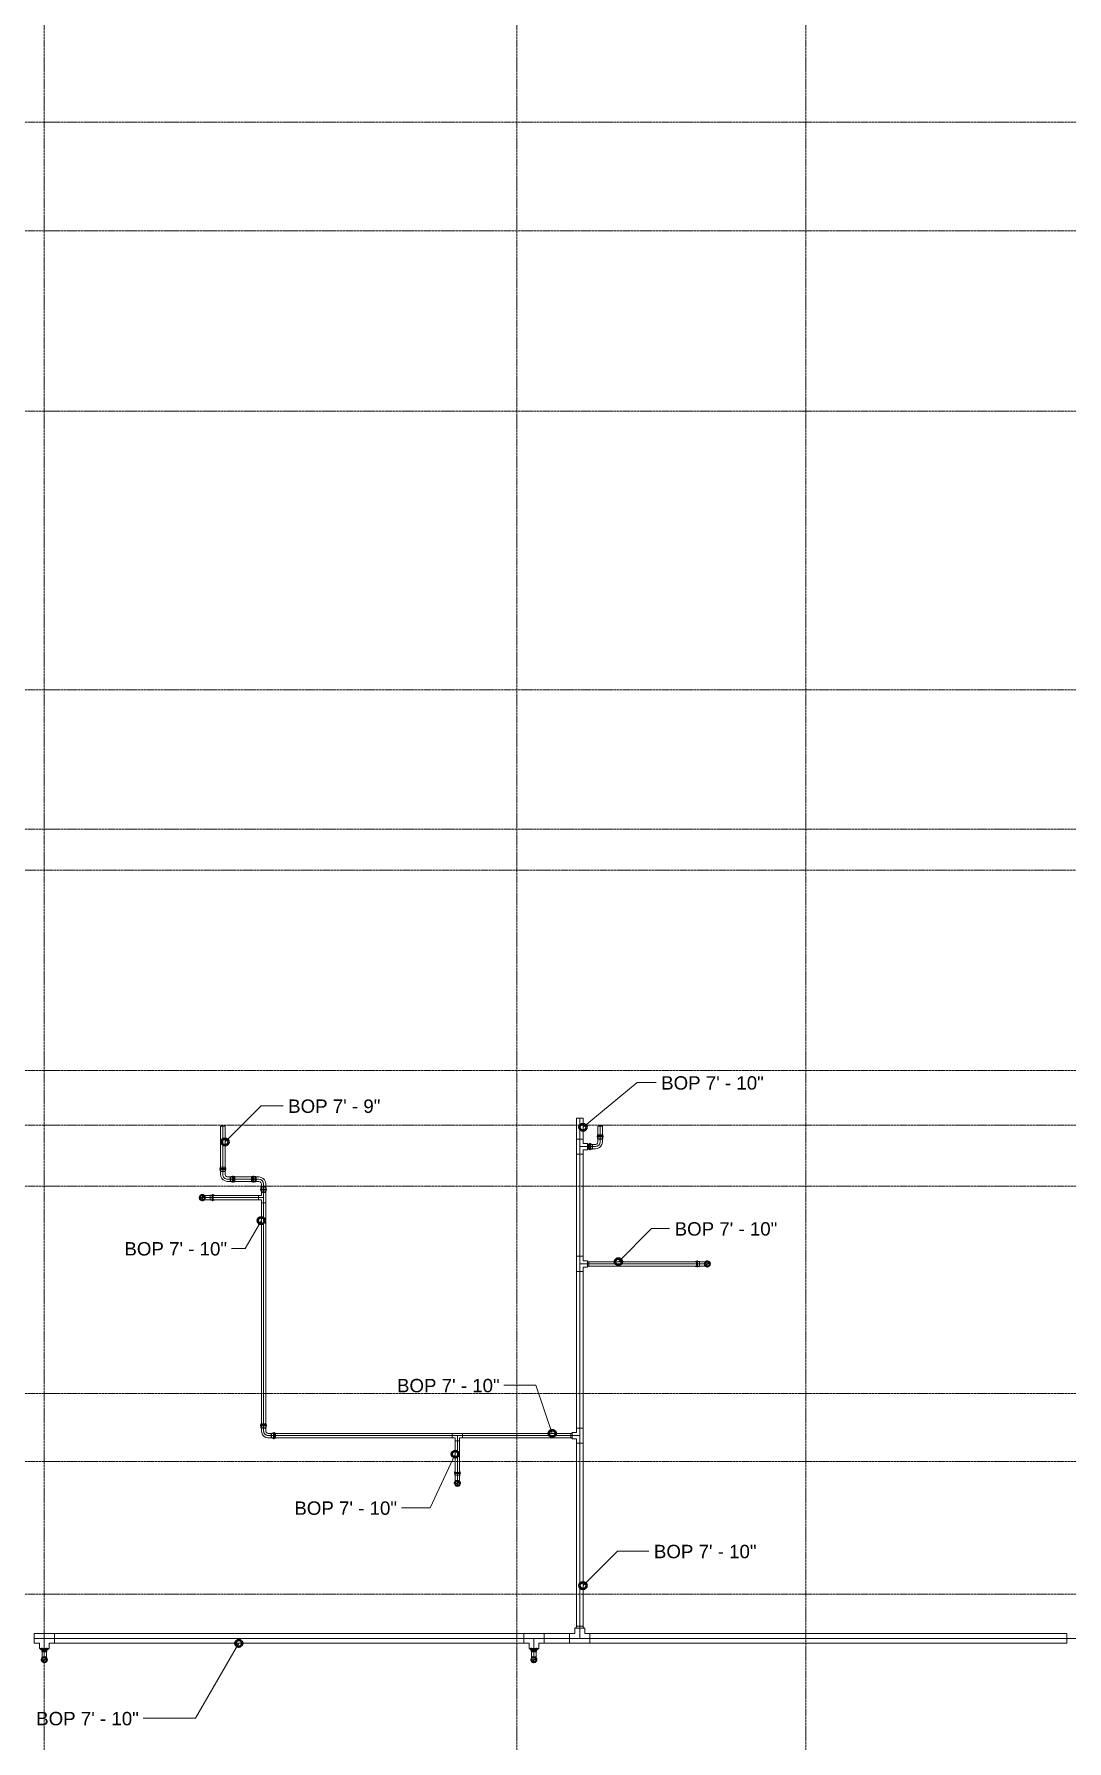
# Model space of a CAD drawing. Header units: inches. Extents: x -3679 to 241, y -496 to 1784.
# Drawn here: x -2583 to -2279, y 296 to 798 of the extents above; entities that cross this region are included whole.
import ezdxf

# ---------------------------------------------------------------- set-up
doc = ezdxf.new("R2010")
doc.units = ezdxf.units.IN
doc.header["$MEASUREMENT"] = 0
doc.linetypes.add('Grid Line', pattern=[0.875, 0.5, -0.125, 0.125, -0.125])
for name, color, linetype, lineweight in [('G-ANNO-DIMS', 251, 'Continuous', 9), ('P-PIPE', 1, 'Continuous', 9), ('P-PIPE-CNTR', 1, 'Continuous', 9), ('S-GRID', 8, 'Continuous', 9)]:
    doc.layers.add(name, color=color, linetype=linetype, lineweight=lineweight)
doc.styles.add('Arial', font='arial.ttf', dxfattribs={"height": 3.934132})

# ---------------------------------------------------------------- blocks, each defined once
blk = doc.blocks.new('Victaulic-VicPress316-Elbow 90-45deg Style P568_P571 - Standard-V1-FOURTH LEVEL')
at = {"layer": 'P-PIPE'}
for p, q in [((-3.18, 0.77), (-3.52, 0.77)), ((-3.52, 0.77), (-3.52, -0.77)), ((-3.52, -0.77), (-3.52, 0.77)), ((-2.22, 0.66), (-3.52, 0.66)), ((-3.52, -0.66), (-3.52, 0.66)), ((-3.52, 0.66), (-3.52, -0.66)), ((-3.18, -0.77), (-3.18, 0.77)), ((-3.18, 0.77), (-3.18, -0.77)), ((-2.44, 0.77), (-2.89, 0.77)), ((-2.89, -0.77), (-2.89, 0.77)), ((-2.89, 0.77), (-2.89, -0.77)), ((-1.39, 0.66), (-2.33, 0.66)), ((-2.33, 0), (-2.33, 0.66)), ((-2.33, 0.66), (-2.33, 0)), ((-2.22, -0.66), (-2.22, 0.66)), ((-2.22, 0.66), (-2.22, -0.66)), ((-0.77, 3.52), (-0.77, 3.18)), ((0.77, 3.52), (-0.77, 3.52)), ((-0.77, 3.52), (0.77, 3.52)), ((-0.77, 3.18), (0.77, 3.18)), ((0.77, 3.18), (-0.77, 3.18)), ((-0.77, 2.89), (-0.77, 2.44)), ((-0.77, 2.89), (0.77, 2.89)), ((0.77, 2.89), (-0.77, 2.89)), ((-0.66, 3.52), (-0.66, 2.22)), ((-0.66, 3.52), (0.66, 3.52)), ((0.66, 3.52), (-0.66, 3.52)), ((-0.66, 2.33), (-0.66, 1.39)), ((0, 2.33), (-0.66, 2.33)), ((-0.66, 2.33), (0, 2.33)), ((-0.66, 2.22), (0.66, 2.22)), ((0.66, 2.22), (-0.66, 2.22)), ((0, 2.33), (0.66, 2.33)), ((0.66, 2.33), (0, 2.33)), ((0, 1.39), (0, 2.33)), ((0.66, 2.22), (0.66, 3.52)), ((0.66, 1.39), (0.66, 2.33)), ((0.77, 3.18), (0.77, 3.52)), ((0.77, 2.44), (0.77, 2.89)), ((-3.52, -0.66), (-2.22, -0.66)), ((-3.52, -0.77), (-3.18, -0.77)), ((-2.89, -0.77), (-2.44, -0.77)), ((-2.33, 0), (-2.33, -0.66)), ((-2.33, -0.66), (-2.33, 0)), ((-1.39, 0), (-2.33, 0)), ((-2.33, -0.66), (-1.39, -0.66))]:
    blk.add_line(p, q, dxfattribs=at)
at = {"layer": 'P-PIPE', "flags": 128}
for points in [[(-3.18, 0.77), (-3.11, 0.89), (-2.98, 0.9), (-2.89, 0.79), (-2.89, 0.77)], [(-3.18, 0.77), (-3.18, 0.67), (-3.18, 0.42), (-3.18, 0.07), (-3.18, -0.3), (-3.18, -0.6), (-3.18, -0.75), (-3.18, -0.77)], [(-3.18, -0.77), (-3.18, -0.67), (-3.18, -0.42), (-3.18, -0.07), (-3.18, 0.3), (-3.18, 0.6), (-3.18, 0.75), (-3.18, 0.77)], [(-2.89, -0.77), (-2.89, -0.67), (-2.89, -0.42), (-2.89, -0.07), (-2.89, 0.3), (-2.89, 0.6), (-2.89, 0.75), (-2.89, 0.77)], [(-2.89, 0.77), (-2.89, 0.67), (-2.89, 0.42), (-2.89, 0.07), (-2.89, -0.3), (-2.89, -0.6), (-2.89, -0.75), (-2.89, -0.77)], [(-2.44, 0.77), (-2.24, 0.68), (-2.22, 0.66)], [(-0.66, 1.39), (-0.75, 1.04), (-1, 0.77), (-1.35, 0.66), (-1.39, 0.66)], [(-1.39, -0.66), (-0.78, -0.56), (-0.23, -0.29), (0.22, 0.13), (0.53, 0.67), (0.65, 1.27), (0.66, 1.39)], [(-0.77, 2.89), (-0.89, 2.96), (-0.9, 3.1), (-0.79, 3.18), (-0.77, 3.18)], [(0.77, 3.18), (0.67, 3.18), (0.42, 3.18), (0.07, 3.18), (-0.3, 3.18), (-0.6, 3.18), (-0.75, 3.18), (-0.77, 3.18)], [(-0.77, 3.18), (-0.67, 3.18), (-0.42, 3.18), (-0.07, 3.18), (0.3, 3.18), (0.6, 3.18), (0.75, 3.18), (0.77, 3.18)], [(-0.77, 2.89), (-0.67, 2.89), (-0.42, 2.89), (-0.07, 2.89), (0.3, 2.89), (0.6, 2.89), (0.75, 2.89), (0.77, 2.89)], [(0.77, 2.89), (0.67, 2.89), (0.42, 2.89), (0.07, 2.89), (-0.3, 2.89), (-0.6, 2.89), (-0.75, 2.89), (-0.77, 2.89)], [(-0.66, 2.22), (-0.77, 2.41), (-0.77, 2.44)], [(0.77, 2.44), (0.68, 2.24), (0.66, 2.22)], [(0.77, 3.18), (0.89, 3.11), (0.9, 2.98), (0.79, 2.89), (0.77, 2.89)], [(-2.89, -0.77), (-2.96, -0.89), (-3.1, -0.9), (-3.18, -0.79), (-3.18, -0.77)], [(-2.22, -0.66), (-2.41, -0.77), (-2.44, -0.77)]]:
    blk.add_lwpolyline(points, dxfattribs=at)
at = {"layer": 'P-PIPE'}
blk.add_arc((-1.39, 1.39), 1.39, 270, 0, dxfattribs=at)
blk = doc.blocks.new('Victaulic-VicPress316-Elbow 90-45deg Style P568_P571 - Standard-523083-FOURTH LEVEL')
at = {"layer": 'P-PIPE'}
for p, q in [((-3064.18, 1028.04), (-3064.52, 1028.04)), ((-3063.22, 1027.94), (-3064.52, 1027.94)), ((-3064.52, 1027.28), (-3064.52, 1027.28)), ((-3064.52, 1027.28), (-3064.52, 1027.28)), ((-3064.52, 1027.28), (-3064.52, 1027.28)), ((-3064.52, 1027.28), (-3064.52, 1027.28)), ((-3064.52, 1026.62), (-3063.22, 1026.62)), ((-3064.52, 1026.51), (-3064.18, 1026.51)), ((-3064.18, 1027.28), (-3064.18, 1027.28)), ((-3064.18, 1027.28), (-3064.18, 1027.28)), ((-3063.44, 1028.04), (-3063.89, 1028.04)), ((-3063.89, 1027.28), (-3063.89, 1027.28)), ((-3063.89, 1027.28), (-3063.89, 1027.28)), ((-3063.89, 1026.51), (-3063.44, 1026.51)), ((-3062.39, 1027.94), (-3063.33, 1027.94)), ((-3063.33, 1027.94), (-3063.33, 1027.28)), ((-3063.33, 1027.28), (-3063.33, 1027.94)), ((-3063.33, 1027.28), (-3063.33, 1026.62)), ((-3063.33, 1026.62), (-3063.33, 1027.28)), ((-3062.39, 1027.28), (-3063.33, 1027.28)), ((-3063.33, 1026.62), (-3062.39, 1026.62)), ((-3063.22, 1027.28), (-3063.22, 1027.28)), ((-3063.22, 1027.28), (-3063.22, 1027.28)), ((-3062.39, 1027.28), (-3061, 1027.28)), ((-3061, 1027.28), (-3061, 1027.28))]:
    blk.add_line(p, q, dxfattribs=at)
at = {"layer": 'P-PIPE', "flags": 128}
for points in [[(-3064.18, 1028.04), (-3064.11, 1028.17), (-3063.98, 1028.18), (-3063.89, 1028.07), (-3063.89, 1028.04)], [(-3064.18, 1028.04), (-3064.18, 1027.95), (-3064.18, 1027.7), (-3064.18, 1027.34), (-3064.18, 1027.28)], [(-3064.18, 1027.28), (-3064.18, 1027.64), (-3064.18, 1027.92), (-3064.18, 1028.04), (-3064.18, 1028.04)], [(-3064.18, 1026.51), (-3064.18, 1026.6), (-3064.18, 1026.86), (-3064.18, 1027.21), (-3064.18, 1027.28)], [(-3064.18, 1027.28), (-3064.18, 1026.91), (-3064.18, 1026.64), (-3064.18, 1026.51), (-3064.18, 1026.51)], [(-3063.89, 1026.51), (-3063.96, 1026.39), (-3064.1, 1026.38), (-3064.18, 1026.49), (-3064.18, 1026.51)], [(-3063.89, 1028.04), (-3063.89, 1027.95), (-3063.89, 1027.7), (-3063.89, 1027.34), (-3063.89, 1027.28)], [(-3063.89, 1027.28), (-3063.89, 1027.64), (-3063.89, 1027.92), (-3063.89, 1028.04), (-3063.89, 1028.04)], [(-3063.89, 1026.51), (-3063.89, 1026.6), (-3063.89, 1026.86), (-3063.89, 1027.21), (-3063.89, 1027.28)], [(-3063.89, 1027.28), (-3063.89, 1026.91), (-3063.89, 1026.64), (-3063.89, 1026.51), (-3063.89, 1026.51)], [(-3063.44, 1028.04), (-3063.24, 1027.96), (-3063.22, 1027.94)], [(-3063.22, 1026.62), (-3063.41, 1026.51), (-3063.44, 1026.51)], [(-3061, 1027.94), (-3061.09, 1027.94), (-3061.36, 1027.94), (-3061.76, 1027.94), (-3062.25, 1027.94), (-3062.39, 1027.94)], [(-3062.39, 1026.62), (-3061.89, 1026.62), (-3061.46, 1026.62), (-3061.15, 1026.62), (-3061.01, 1026.62), (-3061, 1026.62)], [(-3060.09, 1027.28), (-3060.18, 1027.68), (-3060.44, 1028), (-3060.81, 1028.17), (-3061.22, 1028.16), (-3061.58, 1027.98), (-3061.83, 1027.65), (-3061.91, 1027.28)], [(-3061.91, 1027.28), (-3061.82, 1026.88), (-3061.56, 1026.56), (-3061.19, 1026.39), (-3060.78, 1026.39), (-3060.42, 1026.58), (-3060.17, 1026.91), (-3060.09, 1027.28)], [(-3060.23, 1027.28), (-3060.33, 1027.64), (-3060.58, 1027.92), (-3060.93, 1028.04), (-3061.3, 1027.98), (-3061.6, 1027.75), (-3061.75, 1027.41), (-3061.77, 1027.28)], [(-3061.77, 1027.28), (-3061.67, 1026.91), (-3061.42, 1026.64), (-3061.07, 1026.51), (-3060.7, 1026.57), (-3060.4, 1026.8), (-3060.25, 1027.15), (-3060.23, 1027.28)]]:
    blk.add_lwpolyline(points, dxfattribs=at)
at = {"layer": 'P-PIPE'}
for radius, start, end in [(0.767, 0, 180), (0.766, 0, 180), (0.766, 0, 180), (0.766, 180, 0), (0.767, 180, 0), (0.767, 180, 0), (0.657, 0, 180), (0.657, 0, 180), (0.657, 90, 180), (0.658, 180, 0), (0.658, 180, 0), (0.657, 180, 270), (0.658, 0, 90), (0.658, 270, 0)]:
    blk.add_arc((-3061, 1027.28), radius, start, end, dxfattribs=at)
blk = doc.blocks.new('Victaulic-VicPress316-Elbow 90-45deg Style P568_P571 - Standard-V2-FOURTH LEVEL')
at = {"layer": 'P-PIPE'}
for p, q in [((-3203.81, 730.05), (-3203.81, 729.6)), ((-3203.81, 729.31), (-3203.81, 728.97)), ((-3203.7, 731.1), (-3203.7, 730.16)), ((-3203.7, 730.27), (-3203.7, 728.97)), ((-3203.05, 730.16), (-3203.7, 730.16)), ((-3203.7, 730.16), (-3203.05, 730.16)), ((-3203.05, 732.49), (-3203.05, 732.49)), ((-3203.05, 732.49), (-3203.05, 731.1)), ((-3203.05, 731.1), (-3203.05, 730.16)), ((-3203.05, 730.27), (-3203.05, 730.27)), ((-3203.05, 730.27), (-3203.05, 730.27)), ((-3202.39, 730.16), (-3203.05, 730.16)), ((-3203.05, 730.16), (-3202.39, 730.16)), ((-3203.05, 729.6), (-3203.05, 729.6)), ((-3203.05, 729.6), (-3203.05, 729.6)), ((-3203.05, 729.31), (-3203.05, 729.31)), ((-3203.05, 729.31), (-3203.05, 729.31)), ((-3203.05, 728.97), (-3203.05, 728.97)), ((-3203.05, 728.97), (-3203.05, 728.97)), ((-3203.05, 728.97), (-3203.05, 728.97)), ((-3203.05, 728.97), (-3203.05, 728.97)), ((-3202.39, 730.16), (-3202.39, 731.1)), ((-3202.39, 728.97), (-3202.39, 730.27)), ((-3202.28, 729.6), (-3202.28, 730.05)), ((-3202.28, 728.97), (-3202.28, 729.31))]:
    blk.add_line(p, q, dxfattribs=at)
at = {"layer": 'P-PIPE', "flags": 128}
for points in [[(-3203.05, 733.4), (-3203.45, 733.31), (-3203.76, 733.05), (-3203.94, 732.68), (-3203.93, 732.27), (-3203.75, 731.91), (-3203.42, 731.66), (-3203.05, 731.58)], [(-3203.05, 733.26), (-3203.41, 733.16), (-3203.69, 732.91), (-3203.81, 732.56), (-3203.75, 732.19), (-3203.52, 731.89), (-3203.18, 731.74), (-3203.05, 731.72)], [(-3203.05, 731.58), (-3202.65, 731.67), (-3202.33, 731.93), (-3202.15, 732.3), (-3202.16, 732.71), (-3202.35, 733.07), (-3202.67, 733.32), (-3203.05, 733.4)], [(-3203.05, 731.72), (-3202.68, 731.82), (-3202.41, 732.07), (-3202.28, 732.42), (-3202.34, 732.79), (-3202.57, 733.09), (-3202.91, 733.24), (-3203.05, 733.26)], [(-3203.81, 729.31), (-3203.93, 729.38), (-3203.94, 729.51), (-3203.83, 729.6), (-3203.81, 729.6)], [(-3203.81, 730.05), (-3203.72, 730.25), (-3203.7, 730.27)], [(-3203.81, 729.6), (-3203.72, 729.6), (-3203.47, 729.6), (-3203.11, 729.6), (-3203.05, 729.6)], [(-3203.05, 729.6), (-3203.41, 729.6), (-3203.69, 729.6), (-3203.81, 729.6), (-3203.81, 729.6)], [(-3203.81, 729.31), (-3203.72, 729.31), (-3203.47, 729.31), (-3203.11, 729.31), (-3203.05, 729.31)], [(-3203.05, 729.31), (-3203.41, 729.31), (-3203.69, 729.31), (-3203.81, 729.31), (-3203.81, 729.31)], [(-3203.7, 732.49), (-3203.7, 732.4), (-3203.7, 732.13), (-3203.7, 731.73), (-3203.7, 731.24), (-3203.7, 731.1)], [(-3202.28, 729.6), (-3202.37, 729.6), (-3202.62, 729.6), (-3202.98, 729.6), (-3203.05, 729.6)], [(-3203.05, 729.6), (-3202.68, 729.6), (-3202.41, 729.6), (-3202.28, 729.6), (-3202.28, 729.6)], [(-3202.28, 729.31), (-3202.37, 729.31), (-3202.62, 729.31), (-3202.98, 729.31), (-3203.05, 729.31)], [(-3203.05, 729.31), (-3202.68, 729.31), (-3202.41, 729.31), (-3202.28, 729.31), (-3202.28, 729.31)], [(-3202.39, 731.1), (-3202.39, 731.6), (-3202.39, 732.03), (-3202.39, 732.34), (-3202.39, 732.48), (-3202.39, 732.49)], [(-3202.39, 730.27), (-3202.28, 730.08), (-3202.28, 730.05)], [(-3202.28, 729.6), (-3202.16, 729.53), (-3202.15, 729.39), (-3202.26, 729.31), (-3202.28, 729.31)]]:
    blk.add_lwpolyline(points, dxfattribs=at)
at = {"layer": 'P-PIPE'}
for radius, start, end in [(0.767, 90, 270), (0.767, 90, 270), (0.767, 90, 270), (0.658, 90, 270), (0.658, 90, 270), (0.658, 90, 180), (0.766, 270, 90), (0.766, 270, 90), (0.766, 270, 90), (0.658, 270, 90), (0.657, 270, 90), (0.658, 0, 90), (0.658, 180, 270), (0.658, 270, 0)]:
    blk.add_arc((-3203.05, 732.49), radius, start, end, dxfattribs=at)
blk = doc.blocks.new('Victaulic-VicPress316-Elbow 90-45deg Style P568_P571 - Standard-1244383-FOURTH LEVEL')
at = {"layer": 'P-PIPE'}
for p, q in [((-2533.5, 455.64), (-2533.5, 455.64)), ((-2533.5, 455.64), (-2532.11, 455.64)), ((-2531.17, 456.29), (-2532.11, 456.29)), ((-2532.11, 455.64), (-2531.17, 455.64)), ((-2532.11, 454.98), (-2531.17, 454.98)), ((-2529.98, 456.29), (-2531.28, 456.29)), ((-2531.28, 455.64), (-2531.28, 455.64)), ((-2531.28, 455.64), (-2531.28, 455.64)), ((-2531.28, 454.98), (-2529.98, 454.98)), ((-2531.17, 455.64), (-2531.17, 456.29)), ((-2531.17, 456.29), (-2531.17, 455.64)), ((-2531.17, 454.98), (-2531.17, 455.64)), ((-2531.17, 455.64), (-2531.17, 454.98)), ((-2530.61, 456.4), (-2531.06, 456.4)), ((-2531.06, 454.87), (-2530.61, 454.87)), ((-2530.61, 455.64), (-2530.61, 455.64)), ((-2530.61, 455.64), (-2530.61, 455.64)), ((-2529.98, 456.4), (-2530.32, 456.4)), ((-2530.32, 455.64), (-2530.32, 455.64)), ((-2530.32, 455.64), (-2530.32, 455.64)), ((-2530.32, 454.87), (-2529.98, 454.87)), ((-2529.98, 455.64), (-2529.98, 455.64)), ((-2529.98, 455.64), (-2529.98, 455.64)), ((-2529.98, 455.64), (-2529.98, 455.64)), ((-2529.98, 455.64), (-2529.98, 455.64))]:
    blk.add_line(p, q, dxfattribs=at)
at = {"layer": 'P-PIPE', "flags": 128}
for points in [[(-2532.59, 455.64), (-2532.68, 456.03), (-2532.94, 456.35), (-2533.31, 456.53), (-2533.72, 456.52), (-2534.08, 456.33), (-2534.33, 456.01), (-2534.41, 455.64)], [(-2534.41, 455.64), (-2534.32, 455.24), (-2534.06, 454.92), (-2533.69, 454.74), (-2533.28, 454.75), (-2532.92, 454.94), (-2532.67, 455.26), (-2532.59, 455.64)], [(-2532.73, 455.64), (-2532.83, 456), (-2533.08, 456.28), (-2533.43, 456.4), (-2533.8, 456.34), (-2534.1, 456.11), (-2534.25, 455.77), (-2534.27, 455.64)], [(-2534.27, 455.64), (-2534.17, 455.27), (-2533.92, 454.99), (-2533.57, 454.87), (-2533.2, 454.93), (-2532.9, 455.16), (-2532.75, 455.5), (-2532.73, 455.64)], [(-2532.11, 456.29), (-2532.61, 456.29), (-2533.04, 456.29), (-2533.35, 456.29), (-2533.49, 456.29), (-2533.5, 456.29)], [(-2533.5, 454.98), (-2533.41, 454.98), (-2533.14, 454.98), (-2532.74, 454.98), (-2532.25, 454.98), (-2532.11, 454.98)], [(-2531.28, 456.29), (-2531.09, 456.4), (-2531.06, 456.4)], [(-2531.06, 454.87), (-2531.26, 454.96), (-2531.28, 454.98)], [(-2530.61, 456.4), (-2530.54, 456.52), (-2530.4, 456.53), (-2530.32, 456.42), (-2530.32, 456.4)], [(-2530.61, 456.4), (-2530.61, 456.31), (-2530.61, 456.06), (-2530.61, 455.7), (-2530.61, 455.64)], [(-2530.61, 455.64), (-2530.61, 456), (-2530.61, 456.28), (-2530.61, 456.4), (-2530.61, 456.4)], [(-2530.61, 454.87), (-2530.61, 454.96), (-2530.61, 455.21), (-2530.61, 455.57), (-2530.61, 455.64)], [(-2530.61, 455.64), (-2530.61, 455.27), (-2530.61, 454.99), (-2530.61, 454.87), (-2530.61, 454.87)], [(-2530.32, 454.87), (-2530.39, 454.75), (-2530.52, 454.74), (-2530.61, 454.85), (-2530.61, 454.87)], [(-2530.32, 456.4), (-2530.32, 456.31), (-2530.32, 456.06), (-2530.32, 455.7), (-2530.32, 455.64)], [(-2530.32, 455.64), (-2530.32, 456), (-2530.32, 456.28), (-2530.32, 456.4), (-2530.32, 456.4)], [(-2530.32, 454.87), (-2530.32, 454.96), (-2530.32, 455.21), (-2530.32, 455.57), (-2530.32, 455.64)], [(-2530.32, 455.64), (-2530.32, 455.27), (-2530.32, 454.99), (-2530.32, 454.87), (-2530.32, 454.87)]]:
    blk.add_lwpolyline(points, dxfattribs=at)
at = {"layer": 'P-PIPE'}
for radius, start, end in [(0.767, 0, 180), (0.766, 0, 180), (0.766, 0, 180), (0.766, 180, 0), (0.767, 180, 0), (0.767, 180, 0), (0.657, 0, 180), (0.657, 0, 180), (0.657, 90, 180), (0.658, 180, 0), (0.658, 180, 0), (0.657, 180, 270), (0.658, 0, 90), (0.658, 270, 0)]:
    blk.add_arc((-2533.5, 455.64), radius, start, end, dxfattribs=at)
blk = doc.blocks.new('Victaulic-VicPress316-Elbow 90-45deg Style P568_P571 - Standard-V5-FOURTH LEVEL')
at = {"layer": 'P-PIPE'}
for p, q in [((-2528.27, 464.59), (-2528.27, 464.25)), ((-2528.27, 464.25), (-2528.26, 464.25)), ((-2528.26, 463.96), (-2528.27, 463.96)), ((-2528.27, 463.96), (-2528.27, 463.51)), ((-2526.74, 464.59), (-2528.26, 464.59)), ((-2528.26, 464.59), (-2526.74, 464.59)), ((-2528.26, 464.25), (-2526.74, 464.25)), ((-2526.74, 464.25), (-2528.26, 464.25)), ((-2528.26, 463.96), (-2526.74, 463.96)), ((-2526.74, 463.96), (-2528.26, 463.96)), ((-2528.16, 464.59), (-2528.16, 463.29)), ((-2528.16, 464.59), (-2526.84, 464.59)), ((-2526.84, 464.59), (-2528.16, 464.59)), ((-2528.16, 463.4), (-2528.16, 462.47)), ((-2527.45, 463.4), (-2528.16, 463.4)), ((-2528.16, 463.4), (-2527.55, 463.4)), ((-2528.16, 463.29), (-2526.84, 463.29)), ((-2526.84, 463.29), (-2528.16, 463.29)), ((-2527.55, 463.4), (-2526.84, 463.4)), ((-2527.5, 462.47), (-2527.5, 463.4)), ((-2526.84, 463.4), (-2527.45, 463.4)), ((-2526.84, 463.29), (-2526.84, 464.59)), ((-2526.84, 462.47), (-2526.84, 463.4)), ((-2526.73, 464.25), (-2526.74, 464.25)), ((-2526.74, 463.96), (-2526.73, 463.96)), ((-2526.73, 464.25), (-2526.73, 464.59)), ((-2526.73, 463.51), (-2526.73, 463.96)), ((-2524.62, 461.84), (-2525.07, 461.84)), ((-2523.99, 461.84), (-2524.33, 461.84)), ((-2525.18, 461.73), (-2526.11, 461.73)), ((-2526.11, 461.07), (-2525.18, 461.07)), ((-2526.11, 460.42), (-2525.18, 460.42)), ((-2523.99, 461.73), (-2525.29, 461.73)), ((-2525.29, 460.42), (-2523.99, 460.42)), ((-2525.07, 460.31), (-2524.62, 460.31)), ((-2524.33, 460.31), (-2523.99, 460.31))]:
    blk.add_line(p, q, dxfattribs=at)
at = {"layer": 'P-PIPE', "flags": 128}
for points in [[(-2528.27, 463.96), (-2528.39, 464.03), (-2528.4, 464.17), (-2528.29, 464.25), (-2528.27, 464.25)], [(-2526.74, 464.25), (-2526.86, 464.25), (-2527.13, 464.25), (-2527.5, 464.25), (-2527.86, 464.25), (-2528.14, 464.25), (-2528.26, 464.25), (-2528.27, 464.25)], [(-2528.27, 463.96), (-2528.17, 463.96), (-2527.92, 463.96), (-2527.57, 463.96), (-2527.2, 463.96), (-2526.9, 463.96), (-2526.75, 463.96), (-2526.74, 463.96)], [(-2528.16, 463.29), (-2528.27, 463.48), (-2528.27, 463.51)], [(-2528.26, 464.25), (-2528.14, 464.25), (-2527.87, 464.25), (-2527.5, 464.25), (-2527.14, 464.25), (-2526.86, 464.25), (-2526.74, 464.25), (-2526.73, 464.25)], [(-2526.73, 463.96), (-2526.83, 463.96), (-2527.08, 463.96), (-2527.43, 463.96), (-2527.8, 463.96), (-2528.1, 463.96), (-2528.25, 463.96), (-2528.26, 463.96)], [(-2528.16, 462.47), (-2528.06, 461.85), (-2527.79, 461.3), (-2527.37, 460.85), (-2526.83, 460.55), (-2526.23, 460.42), (-2526.11, 460.42)], [(-2526.73, 463.51), (-2526.82, 463.31), (-2526.84, 463.29)], [(-2526.11, 461.73), (-2526.46, 461.82), (-2526.73, 462.07), (-2526.84, 462.42), (-2526.84, 462.47)], [(-2526.73, 464.25), (-2526.61, 464.19), (-2526.6, 464.05), (-2526.71, 463.96), (-2526.73, 463.96)], [(-2525.07, 461.84), (-2525.25, 461.78), (-2525.29, 461.73)], [(-2524.47, 461.98), (-2524.59, 461.93), (-2524.63, 461.86), (-2524.65, 461.76), (-2524.67, 461.57), (-2524.68, 461.26), (-2524.68, 460.89), (-2524.67, 460.59), (-2524.65, 460.4), (-2524.64, 460.31), (-2524.62, 460.27), (-2524.6, 460.23), (-2524.47, 460.16)], [(-2524.47, 460.16), (-2524.36, 460.21), (-2524.32, 460.29), (-2524.3, 460.39), (-2524.28, 460.58), (-2524.27, 460.88), (-2524.27, 461.26), (-2524.28, 461.56), (-2524.3, 461.74), (-2524.31, 461.84), (-2524.32, 461.87), (-2524.35, 461.92), (-2524.47, 461.98)], [(-2525.07, 460.31), (-2525.25, 460.37), (-2525.29, 460.42)]]:
    blk.add_lwpolyline(points, dxfattribs=at)
at = {"layer": 'P-PIPE'}
for centre, major_axis, ratio, start_param, end_param in [((-2526.11, 462.47), (0, 1.39), 0.996546, 1.570796, 3.141593), ((-2524.62, 461.07), (0, 0.766), 0.083045, 0, 3.141593), ((-2524.62, 461.07), (0, 0.767), 0.083045, 3.141593, 6.283185), ((-2524.33, 461.07), (0, 0.766), 0.083045, 0, 3.141593), ((-2524.33, 461.07), (0, 0.767), 0.083045, 3.141593, 6.283185), ((-2523.99, 461.07), (0, 0.767), 0.083045, 0, 3.141593), ((-2523.99, 461.07), (0, 0.766), 0.083045, 3.141593, 6.283185), ((-2525.29, 461.07), (0, 0.657), 0.083045, 0, 3.141593), ((-2525.29, 461.07), (0, 0.658), 0.083045, 3.141593, 6.283185), ((-2525.18, 461.07), (0, 0.658), 0.083045, 0, 1.570796), ((-2525.18, 461.07), (0, 0.657), 0.083045, 1.570796, 3.141593), ((-2525.18, 461.07), (0, 0.658), 0.083045, 4.712389, 6.283185), ((-2525.18, 461.07), (0, 0.657), 0.083045, 3.141593, 4.712389), ((-2523.99, 461.07), (0, 0.657), 0.083045, 0, 3.141593), ((-2523.99, 461.07), (0, 0.658), 0.083045, 3.141593, 6.283185)]:
    blk.add_ellipse(centre, major_axis=major_axis, ratio=ratio, start_param=start_param, end_param=end_param, dxfattribs=at)
blk = doc.blocks.new('Victaulic-VicPress316-Elbow 90-45deg Style P568_P571 - Standard-V6-FOURTH LEVEL')
at = {"layer": 'P-PIPE'}
for p, q in [((-2518.67, 461.84), (-2519.01, 461.84)), ((-2517.93, 461.84), (-2518.38, 461.84)), ((-2517.71, 461.73), (-2519.01, 461.73)), ((-2519.01, 460.42), (-2517.71, 460.42)), ((-2519.01, 460.31), (-2518.67, 460.31)), ((-2518.38, 460.31), (-2517.93, 460.31)), ((-2516.89, 461.73), (-2517.82, 461.73)), ((-2516.89, 461.07), (-2517.82, 461.07)), ((-2517.82, 460.42), (-2516.89, 460.42)), ((-2516.27, 458.63), (-2516.27, 458.18)), ((-2516.27, 458.18), (-2516.26, 458.18)), ((-2516.27, 457.89), (-2516.27, 457.55)), ((-2516.26, 457.89), (-2516.27, 457.89)), ((-2514.74, 458.18), (-2516.26, 458.18)), ((-2516.26, 458.18), (-2514.74, 458.18)), ((-2514.74, 457.89), (-2516.26, 457.89)), ((-2516.26, 457.89), (-2514.74, 457.89)), ((-2516.26, 457.55), (-2514.74, 457.55)), ((-2514.74, 457.55), (-2516.26, 457.55)), ((-2516.16, 459.68), (-2516.16, 458.74)), ((-2516.16, 458.85), (-2516.16, 457.55)), ((-2514.84, 458.85), (-2516.16, 458.85)), ((-2516.16, 458.85), (-2514.84, 458.85)), ((-2515.55, 458.74), (-2516.16, 458.74)), ((-2516.16, 458.74), (-2515.45, 458.74)), ((-2514.84, 457.55), (-2516.16, 457.55)), ((-2516.16, 457.55), (-2514.84, 457.55)), ((-2514.84, 458.74), (-2515.55, 458.74)), ((-2515.5, 459.68), (-2515.5, 458.74)), ((-2515.45, 458.74), (-2514.84, 458.74)), ((-2514.84, 458.74), (-2514.84, 459.68)), ((-2514.84, 457.55), (-2514.84, 458.85)), ((-2514.73, 458.18), (-2514.74, 458.18)), ((-2514.74, 457.89), (-2514.73, 457.89)), ((-2514.73, 458.18), (-2514.73, 458.63)), ((-2514.73, 457.55), (-2514.73, 457.89))]:
    blk.add_line(p, q, dxfattribs=at)
at = {"layer": 'P-PIPE', "flags": 128}
for points in [[(-2518.53, 461.98), (-2518.64, 461.93), (-2518.68, 461.86), (-2518.7, 461.76), (-2518.72, 461.57), (-2518.73, 461.26), (-2518.73, 460.89), (-2518.72, 460.59), (-2518.7, 460.4), (-2518.69, 460.31), (-2518.68, 460.27), (-2518.65, 460.23), (-2518.53, 460.16)], [(-2518.53, 460.16), (-2518.41, 460.21), (-2518.37, 460.29), (-2518.35, 460.39), (-2518.33, 460.58), (-2518.32, 460.88), (-2518.32, 461.26), (-2518.33, 461.56), (-2518.35, 461.74), (-2518.36, 461.84), (-2518.38, 461.87), (-2518.4, 461.92), (-2518.53, 461.98)], [(-2517.93, 461.84), (-2517.75, 461.78), (-2517.71, 461.73)], [(-2517.93, 460.31), (-2517.75, 460.37), (-2517.71, 460.42)], [(-2514.84, 459.68), (-2514.94, 460.29), (-2515.21, 460.85), (-2515.63, 461.29), (-2516.17, 461.6), (-2516.77, 461.73), (-2516.89, 461.73)], [(-2516.89, 460.42), (-2516.54, 460.32), (-2516.27, 460.07), (-2516.16, 459.72), (-2516.16, 459.68)], [(-2516.27, 457.89), (-2516.39, 457.96), (-2516.4, 458.1), (-2516.29, 458.18), (-2516.27, 458.18)], [(-2516.27, 458.63), (-2516.18, 458.83), (-2516.16, 458.85)], [(-2514.74, 458.18), (-2514.86, 458.18), (-2515.13, 458.18), (-2515.5, 458.18), (-2515.86, 458.18), (-2516.14, 458.18), (-2516.26, 458.18), (-2516.27, 458.18)], [(-2516.27, 457.89), (-2516.17, 457.89), (-2515.92, 457.89), (-2515.57, 457.89), (-2515.2, 457.89), (-2514.9, 457.89), (-2514.75, 457.89), (-2514.74, 457.89)], [(-2516.26, 458.18), (-2516.14, 458.18), (-2515.87, 458.18), (-2515.5, 458.18), (-2515.14, 458.18), (-2514.86, 458.18), (-2514.74, 458.18), (-2514.73, 458.18)], [(-2514.73, 457.89), (-2514.83, 457.89), (-2515.08, 457.89), (-2515.43, 457.89), (-2515.8, 457.89), (-2516.1, 457.89), (-2516.25, 457.89), (-2516.26, 457.89)], [(-2514.84, 458.85), (-2514.73, 458.66), (-2514.73, 458.63)], [(-2514.73, 458.18), (-2514.61, 458.12), (-2514.6, 457.98), (-2514.71, 457.89), (-2514.73, 457.89)]]:
    blk.add_lwpolyline(points, dxfattribs=at)
at = {"layer": 'P-PIPE'}
for centre, major_axis, ratio, start_param, end_param in [((-2519.01, 461.07), (0, 0.767), 0.083045, 0, 3.141593), ((-2519.01, 461.07), (0, 0.766), 0.083045, 3.141593, 6.283185), ((-2518.67, 461.07), (0, 0.766), 0.083045, 0, 3.141593), ((-2518.67, 461.07), (0, 0.767), 0.083045, 3.141593, 6.283185), ((-2518.38, 461.07), (0, 0.766), 0.083045, 0, 3.141593), ((-2518.38, 461.07), (0, 0.767), 0.083045, 3.141593, 6.283185), ((-2519.01, 461.07), (0, 0.658), 0.083045, 0, 3.141593), ((-2519.01, 461.07), (0, 0.657), 0.083045, 3.141593, 6.283185), ((-2517.82, 461.07), (0, 0.658), 0.083045, 0, 1.570796), ((-2517.82, 461.07), (0, 0.657), 0.083045, 1.570796, 3.141593), ((-2517.82, 461.07), (0, 0.658), 0.083045, 4.712389, 6.283185), ((-2517.82, 461.07), (0, 0.657), 0.083045, 3.141593, 4.712389), ((-2517.71, 461.07), (0, 0.658), 0.083045, 0, 3.141593), ((-2517.71, 461.07), (0, 0.657), 0.083045, 3.141593, 6.283185), ((-2516.89, 459.68), (0, 1.39), 0.996546, 4.712389, 6.283185)]:
    blk.add_ellipse(centre, major_axis=major_axis, ratio=ratio, start_param=start_param, end_param=end_param, dxfattribs=at)

msp = doc.modelspace()

# ---------------------------------------------------------------- linework, layer by layer
at = {"layer": 'G-ANNO-DIMS'}
for p, q in [((-2421.55, 476.35), (-2405.6, 489.48)), ((-2405.6, 489.48), (-2400.07, 489.48)), ((-2526.84, 472.03), (-2516.24, 482.64)), ((-2516.24, 482.64), (-2509.78, 482.64)), ((-2516.16, 448.88), (-2520.89, 440.69)), ((-2411.13, 436.79), (-2401.37, 446.55)), ((-2401.37, 446.55), (-2396.1, 446.55)), ((-2520.89, 440.69), (-2524.98, 440.69)), ((-2435.44, 400.46), (-2444.8, 400.46)), ((-2430.6, 386.29), (-2435.44, 400.46)), ((-2459.16, 380.19), (-2466.54, 364.42)), ((-2466.54, 364.42), (-2474.99, 364.42)), ((-2421.55, 341.53), (-2411.42, 351.66)), ((-2411.42, 351.66), (-2402.2, 351.66)), ((-2522.78, 324.56), (-2535.51, 302.52)), ((-2535.51, 302.52), (-2550.93, 302.52))]:
    msp.add_line(p, q, dxfattribs=at)
at = {"layer": 'G-ANNO-DIMS', "lineweight": 50}
for centre in [(-2421.55, 476.35), (-2526.84, 472.03), (-2516.16, 448.88), (-2411.13, 436.79), (-2430.6, 386.29), (-2459.16, 380.19), (-2421.55, 341.53), (-2522.78, 324.56)]:
    msp.add_circle(centre, 1, dxfattribs=at)
at = {"layer": 'P-PIPE'}
for p, q in [((-2423.45, 479), (-2423.45, 472.88)), ((-2423.45, 479), (-2421.55, 479)), ((-2421.55, 472.88), (-2421.55, 479)), ((-2528.16, 476.64), (-2528.16, 463.4)), ((-2528.16, 476.64), (-2526.84, 476.64)), ((-2526.84, 463.4), (-2526.84, 476.64)), ((-2423.45, 472.88), (-2423.45, 468.39)), ((-2421.55, 472.88), (-2423.45, 472.88)), ((-2423.45, 472.88), (-2421.55, 472.88)), ((-2423.45, 472.88), (-2421.55, 472.88)), ((-2421.55, 471.59), (-2421.55, 472.88)), ((-2417.16, 476.64), (-2417.16, 472.97)), ((-2415.84, 476.64), (-2417.16, 476.64)), ((-2415.84, 472.97), (-2417.16, 472.97)), ((-2415.84, 472.97), (-2415.84, 476.64)), ((-2421.55, 468.39), (-2423.45, 468.39)), ((-2423.45, 468.39), (-2421.55, 468.39)), ((-2423.45, 468.39), (-2423.45, 438.38)), ((-2423.45, 468.39), (-2421.55, 468.39)), ((-2420.26, 471.59), (-2421.55, 471.59)), ((-2421.55, 468.39), (-2421.55, 469.68)), ((-2421.55, 469.68), (-2420.26, 469.68)), ((-2421.55, 438.38), (-2421.55, 468.39)), ((-2420.26, 469.68), (-2420.26, 471.59)), ((-2420.26, 471.59), (-2420.26, 469.68)), ((-2419.85, 471.2), (-2420.26, 471.45)), ((-2420.26, 469.82), (-2419.85, 470.07)), ((-2418.83, 471.29), (-2419.85, 471.29)), ((-2419.85, 471.29), (-2419.85, 469.98)), ((-2419.85, 469.98), (-2418.83, 469.98)), ((-2418.83, 471.29), (-2418.83, 469.98)), ((-2528.16, 463.4), (-2526.84, 463.4)), ((-2517.82, 461.73), (-2525.18, 461.73)), ((-2525.18, 460.42), (-2517.82, 460.42)), ((-2516.16, 458.74), (-2516.16, 457.13)), ((-2516.16, 458.74), (-2514.84, 458.74)), ((-2516.16, 457.13), (-2516.16, 456.29)), ((-2516.16, 457.13), (-2514.84, 457.13)), ((-2514.84, 457.13), (-2516.16, 457.13)), ((-2516.16, 457.13), (-2514.84, 457.13)), ((-2514.84, 457.13), (-2514.84, 458.74)), ((-2514.84, 454.14), (-2514.84, 457.13)), ((-2517, 456.29), (-2531.17, 456.29)), ((-2531.17, 454.98), (-2531.17, 456.29)), ((-2531.17, 454.98), (-2517, 454.98)), ((-2517, 454.98), (-2517, 456.29)), ((-2516.16, 456.29), (-2517, 456.29)), ((-2517, 454.98), (-2517, 456.29)), ((-2517, 456.29), (-2517, 454.98)), ((-2517, 454.98), (-2516.16, 454.98)), ((-2516.16, 454.98), (-2516.16, 454.14)), ((-2516.16, 454.14), (-2516.16, 387.97)), ((-2516.16, 454.14), (-2514.84, 454.14)), ((-2516.16, 454.14), (-2514.84, 454.14)), ((-2514.84, 454.14), (-2516.16, 454.14)), ((-2514.84, 387.97), (-2514.84, 454.14)), ((-2423.45, 438.38), (-2423.45, 433.89)), ((-2421.55, 438.38), (-2423.45, 438.38)), ((-2423.45, 438.38), (-2421.55, 438.38)), ((-2423.45, 438.38), (-2421.55, 438.38)), ((-2421.55, 437.09), (-2421.55, 438.38)), ((-2420.26, 437.09), (-2421.55, 437.09)), ((-2420.26, 435.18), (-2420.26, 437.09)), ((-2420.26, 437.09), (-2420.26, 435.18)), ((-2419.85, 436.7), (-2420.26, 436.95)), ((-2387.33, 436.79), (-2419.85, 436.79)), ((-2419.85, 435.48), (-2419.85, 436.79)), ((-2387.33, 435.48), (-2387.33, 436.79)), ((-2421.55, 433.89), (-2423.45, 433.89)), ((-2423.45, 433.89), (-2421.55, 433.89)), ((-2423.45, 433.89), (-2423.45, 387.88)), ((-2423.45, 433.89), (-2421.55, 433.89)), ((-2421.55, 433.89), (-2421.55, 435.18)), ((-2421.55, 435.18), (-2420.26, 435.18)), ((-2421.55, 387.88), (-2421.55, 433.89)), ((-2420.26, 435.32), (-2419.85, 435.57)), ((-2419.85, 435.48), (-2387.33, 435.48)), ((-2516.16, 387.97), (-2514.84, 387.97)), ((-2423.45, 386.59), (-2424.74, 386.59)), ((-2424.74, 384.68), (-2424.74, 386.59)), ((-2424.74, 386.59), (-2424.74, 384.68)), ((-2423.45, 387.88), (-2423.45, 386.59)), ((-2423.45, 387.88), (-2421.55, 387.88)), ((-2421.55, 387.88), (-2423.45, 387.88)), ((-2423.45, 387.88), (-2421.55, 387.88)), ((-2421.55, 383.39), (-2421.55, 387.88)), ((-2460, 386.29), (-2513.17, 386.29)), ((-2513.17, 386.29), (-2513.17, 384.98)), ((-2513.17, 384.98), (-2460, 384.98)), ((-2457, 386.29), (-2460, 386.29)), ((-2460, 384.98), (-2460, 386.29)), ((-2460, 386.29), (-2460, 384.98)), ((-2460, 386.29), (-2460, 384.98)), ((-2460, 384.98), (-2459.16, 384.98)), ((-2459.16, 384.98), (-2459.16, 384.14)), ((-2459.16, 384.14), (-2459.16, 373.97)), ((-2457.84, 384.14), (-2459.16, 384.14)), ((-2457.84, 384.14), (-2459.16, 384.14)), ((-2459.16, 384.14), (-2457.84, 384.14)), ((-2457.84, 384.98), (-2457, 384.98)), ((-2457.84, 384.14), (-2457.84, 384.98)), ((-2457.84, 373.97), (-2457.84, 384.14)), ((-2425.15, 386.29), (-2457, 386.29)), ((-2457, 384.98), (-2457, 386.29)), ((-2457, 384.98), (-2457, 386.29)), ((-2457, 386.29), (-2457, 384.98)), ((-2457, 384.98), (-2425.15, 384.98)), ((-2424.74, 386.45), (-2425.15, 386.2)), ((-2425.15, 384.98), (-2425.15, 386.29)), ((-2425.15, 385.07), (-2424.74, 384.82)), ((-2424.74, 384.68), (-2423.45, 384.68)), ((-2423.45, 384.68), (-2423.45, 383.39)), ((-2423.45, 383.39), (-2423.45, 329.65)), ((-2423.45, 383.39), (-2421.55, 383.39)), ((-2423.45, 383.39), (-2421.55, 383.39)), ((-2421.55, 383.39), (-2423.45, 383.39)), ((-2421.55, 329.65), (-2421.55, 383.39)), ((-2457.84, 373.97), (-2459.16, 373.97)), ((-2577.01, 327.44), (-2582.99, 327.44)), ((-2582.99, 324.56), (-2582.99, 327.44)), ((-2582.99, 327.44), (-2582.99, 324.56)), ((-2438.99, 327.44), (-2577.01, 327.44)), ((-2577.01, 324.56), (-2577.01, 327.44)), ((-2577.01, 324.56), (-2577.01, 327.44)), ((-2577.01, 327.44), (-2577.01, 324.56)), ((-2433.01, 327.44), (-2438.99, 327.44)), ((-2438.99, 324.56), (-2438.99, 327.44)), ((-2438.99, 327.44), (-2438.99, 324.56)), ((-2438.99, 324.56), (-2438.99, 327.44)), ((-2425.49, 327.44), (-2433.01, 327.44)), ((-2433.01, 324.56), (-2433.01, 327.44)), ((-2433.01, 324.56), (-2433.01, 327.44)), ((-2433.01, 327.44), (-2433.01, 324.56)), ((-2423.94, 327.44), (-2425.49, 327.44)), ((-2425.49, 327.44), (-2425.49, 324.56)), ((-2425.49, 324.56), (-2425.49, 327.44)), ((-2425.49, 324.56), (-2425.49, 327.44)), ((-2423.94, 328.99), (-2423.94, 327.44)), ((-2421.06, 328.99), (-2423.94, 328.99)), ((-2423.94, 328.99), (-2421.06, 328.99)), ((-2423.31, 329.65), (-2423.81, 328.99)), ((-2423.45, 329.65), (-2421.55, 329.65)), ((-2421.19, 328.99), (-2421.69, 329.65)), ((-2421.06, 327.44), (-2421.06, 328.99)), ((-2419.51, 327.44), (-2421.06, 327.44)), ((-2279.24, 327.44), (-2419.51, 327.44)), ((-2419.51, 324.56), (-2419.51, 327.44)), ((-2419.51, 327.44), (-2419.51, 324.56)), ((-2419.51, 324.56), (-2419.51, 327.44)), ((-2279.24, 324.56), (-2279.24, 327.44)), ((-2582.99, 324.56), (-2581.44, 324.56)), ((-2581.44, 324.56), (-2581.44, 323.01)), ((-2578.56, 323.01), (-2581.44, 323.01)), ((-2581.44, 323.01), (-2578.56, 323.01)), ((-2581.31, 323.01), (-2580.56, 322.35)), ((-2580.66, 322.35), (-2580.66, 322.07)), ((-2579.34, 322.35), (-2580.66, 322.35)), ((-2579.34, 322.07), (-2580.66, 322.07)), ((-2579.44, 322.35), (-2578.69, 323.01)), ((-2579.34, 322.07), (-2579.34, 322.35)), ((-2578.56, 324.56), (-2577.01, 324.56)), ((-2578.56, 323.01), (-2578.56, 324.56)), ((-2577.01, 324.56), (-2438.99, 324.56)), ((-2438.99, 324.56), (-2437.44, 324.56)), ((-2437.44, 324.56), (-2437.44, 323.01)), ((-2434.56, 323.01), (-2437.44, 323.01)), ((-2437.44, 323.01), (-2434.56, 323.01)), ((-2437.31, 323.01), (-2436.56, 322.35)), ((-2436.66, 322.35), (-2436.66, 322.07)), ((-2435.34, 322.35), (-2436.66, 322.35)), ((-2435.34, 322.07), (-2436.66, 322.07)), ((-2435.44, 322.35), (-2434.69, 323.01)), ((-2435.34, 322.07), (-2435.34, 322.35)), ((-2434.56, 324.56), (-2433.01, 324.56)), ((-2434.56, 323.01), (-2434.56, 324.56)), ((-2433.01, 324.56), (-2425.49, 324.56)), ((-2425.49, 324.56), (-2419.51, 324.56)), ((-2419.51, 324.56), (-2279.24, 324.56))]:
    msp.add_line(p, q, dxfattribs=at)
for centre, radius, start, end in [((-2533.5, 455.64), 0.658, 0, 180), ((-2533.5, 455.64), 0.657, 180, 0), ((-2533.5, 455.31), 0.329, 90, 270), ((-2533.5, 455.96), 0.329, 270, 90), ((-2385, 436.14), 0.658, 0, 180), ((-2385, 436.46), 0.329, 270, 90), ((-2385, 436.14), 0.657, 180, 0), ((-2385, 435.81), 0.329, 90, 270), ((-2458.5, 371.64), 0.658, 0, 180), ((-2458.5, 371.64), 0.657, 180, 0), ((-2458.5, 371.31), 0.329, 90, 270), ((-2458.5, 371.96), 0.329, 270, 90), ((-2580, 319.74), 0.658, 0, 180), ((-2580, 319.74), 0.657, 180, 0), ((-2580, 319.41), 0.329, 90, 270), ((-2580, 320.07), 0.329, 270, 90), ((-2436, 319.74), 0.658, 0, 180), ((-2436, 319.74), 0.657, 180, 0), ((-2436, 319.41), 0.329, 90, 270), ((-2436, 320.07), 0.329, 270, 90)]:
    msp.add_arc(centre, radius, start, end, dxfattribs=at)
for centre, major_axis, start_param, end_param in [((-2525.18, 461.07), (0, 0.658), 0, 1.570796), ((-2525.18, 461.07), (0, 0.657), 1.570796, 3.141593), ((-2525.18, 461.07), (0, 0.658), 4.712389, 6.283185), ((-2525.18, 461.07), (0, 0.657), 3.141593, 4.712389), ((-2517.82, 461.07), (0, 0.658), 0, 1.570796), ((-2517.82, 461.07), (0, 0.657), 1.570796, 3.141593), ((-2517.82, 461.07), (0, 0.658), 4.712389, 6.283185), ((-2517.82, 461.07), (0, 0.657), 3.141593, 4.712389)]:
    msp.add_ellipse(centre, major_axis=major_axis, ratio=0.083045, start_param=start_param, end_param=end_param, dxfattribs=at)
at = {"layer": 'P-PIPE-CNTR'}
for p, q in [((-2422.5, 479), (-2422.5, 472.88)), ((-2422.5, 479), (-2422.5, 472.88)), ((-2527.5, 476.64), (-2527.5, 463.4)), ((-2527.5, 476.64), (-2527.5, 463.4)), ((-2422.5, 468.39), (-2422.5, 472.88)), ((-2416.5, 472.97), (-2416.5, 476.64)), ((-2416.5, 472.97), (-2416.5, 476.64)), ((-2416.5, 472.03), (-2416.5, 474.16)), ((-2416.5, 472.03), (-2416.5, 472.97)), ((-2420.26, 470.64), (-2422.5, 470.64)), ((-2422.5, 468.39), (-2422.5, 438.38)), ((-2422.5, 468.39), (-2422.5, 438.38)), ((-2420.26, 470.64), (-2419.85, 470.64)), ((-2418.83, 470.64), (-2419.85, 470.64)), ((-2418.83, 470.64), (-2419.85, 470.64)), ((-2418.83, 470.64), (-2417.89, 470.64)), ((-2527.5, 462.47), (-2527.5, 464.59)), ((-2527.5, 462.47), (-2527.5, 463.4)), ((-2525.18, 461.07), (-2526.11, 461.07)), ((-2525.18, 461.07), (-2517.82, 461.07)), ((-2525.18, 461.07), (-2517.82, 461.07)), ((-2517.82, 461.07), (-2516.89, 461.07)), ((-2515.5, 459.68), (-2515.5, 458.74)), ((-2515.5, 459.68), (-2515.5, 457.55)), ((-2515.5, 458.74), (-2515.5, 457.13)), ((-2515.5, 458.74), (-2515.5, 457.13)), ((-2515.5, 454.14), (-2515.5, 457.13)), ((-2534.5, 455.64), (-2532.5, 455.64)), ((-2533.5, 454.64), (-2533.5, 456.64)), ((-2533.5, 455.64), (-2532.11, 455.64)), ((-2532.11, 455.64), (-2531.17, 455.64)), ((-2532.11, 455.64), (-2529.98, 455.64)), ((-2531.17, 455.64), (-2517, 455.64)), ((-2531.17, 455.64), (-2517, 455.64)), ((-2517, 455.64), (-2515.5, 455.64)), ((-2515.5, 454.14), (-2515.5, 387.97)), ((-2515.5, 454.14), (-2515.5, 387.97)), ((-2422.5, 433.89), (-2422.5, 438.38)), ((-2385, 435.14), (-2385, 437.14)), ((-2420.26, 436.14), (-2422.5, 436.14)), ((-2422.5, 433.89), (-2422.5, 387.88)), ((-2422.5, 433.89), (-2422.5, 387.88)), ((-2420.26, 436.14), (-2419.85, 436.14)), ((-2419.85, 436.14), (-2387.33, 436.14)), ((-2419.85, 436.14), (-2387.33, 436.14)), ((-2387.33, 436.14), (-2386.39, 436.14)), ((-2386.39, 436.14), (-2385, 436.14)), ((-2386, 436.14), (-2384, 436.14)), ((-2515.5, 387.97), (-2515.5, 387.03)), ((-2422.5, 383.39), (-2422.5, 387.88)), ((-2514.11, 385.64), (-2513.17, 385.64)), ((-2514.11, 385.64), (-2511.98, 385.64)), ((-2460, 385.64), (-2513.17, 385.64)), ((-2460, 385.64), (-2513.17, 385.64)), ((-2457, 385.64), (-2460, 385.64)), ((-2458.5, 384.14), (-2458.5, 385.64)), ((-2458.5, 373.97), (-2458.5, 384.14)), ((-2458.5, 373.97), (-2458.5, 384.14)), ((-2457, 385.64), (-2425.15, 385.64)), ((-2457, 385.64), (-2425.15, 385.64)), ((-2424.74, 385.64), (-2425.15, 385.64)), ((-2424.74, 385.64), (-2422.5, 385.64)), ((-2422.5, 383.39), (-2422.5, 329.65)), ((-2422.5, 383.39), (-2422.5, 329.65)), ((-2459.5, 371.64), (-2457.5, 371.64)), ((-2458.5, 373.03), (-2458.5, 375.16)), ((-2458.5, 373.03), (-2458.5, 373.97)), ((-2458.5, 371.64), (-2458.5, 373.03)), ((-2458.5, 370.64), (-2458.5, 372.64)), ((-2422.5, 328.99), (-2422.5, 329.65)), ((-2422.5, 328.99), (-2422.5, 326)), ((-2577.01, 326), (-2582.99, 326)), ((-2580, 323.01), (-2580, 326)), ((-2580, 321.14), (-2580, 323.26)), ((-2580, 323.01), (-2580, 322.35)), ((-2580, 322.07), (-2580, 322.35)), ((-2580, 322.07), (-2580, 322.35)), ((-2580, 321.14), (-2580, 322.07)), ((-2577.01, 326), (-2438.99, 326)), ((-2577.01, 326), (-2438.99, 326)), ((-2433.01, 326), (-2438.99, 326)), ((-2436, 323.01), (-2436, 326)), ((-2436, 321.14), (-2436, 323.26)), ((-2436, 323.01), (-2436, 322.35)), ((-2436, 322.07), (-2436, 322.35)), ((-2436, 322.07), (-2436, 322.35)), ((-2436, 321.14), (-2436, 322.07)), ((-2433.01, 326), (-2425.49, 326)), ((-2433.01, 326), (-2425.49, 326)), ((-2419.51, 326), (-2425.49, 326)), ((-2419.51, 326), (-2279.24, 326)), ((-2419.51, 326), (-2279.24, 326)), ((-2273.26, 326), (-2279.24, 326)), ((-2581, 319.74), (-2579, 319.74)), ((-2580, 319.74), (-2580, 321.14)), ((-2580, 318.74), (-2580, 320.74)), ((-2437, 319.74), (-2435, 319.74)), ((-2436, 319.74), (-2436, 321.14)), ((-2436, 318.74), (-2436, 320.74))]:
    msp.add_line(p, q, dxfattribs=at)
for centre, start, end in [((-2417.89, 472.03), 270, 0), ((-2514.11, 387.03), 180, 270)]:
    msp.add_arc(centre, 1.39, start, end, dxfattribs=at)
for centre, start_param, end_param in [((-2526.11, 462.47), 1.570796, 3.141593), ((-2516.89, 459.68), 4.712389, 6.283185)]:
    msp.add_ellipse(centre, major_axis=(0, 1.39), ratio=0.996546, start_param=start_param, end_param=end_param, dxfattribs=at)
at = {"layer": 'S-GRID', "linetype": 'Grid Line'}
for p, q in [((-2580, 1771.74), (-2580, -484.26)), ((-2441, 1771.74), (-2441, -484.26)), ((-2356, 1771.74), (-2356, -484.26)), ((-3666.39, 772), (228, 772)), ((-3666.39, 740), (228, 740)), ((-3666.39, 687), (228, 687)), ((-3666.39, 605), (228, 605)), ((-3666.39, 564), (228, 564)), ((228, 552), (-3666.39, 552)), ((-3666.39, 493), (228, 493)), ((-3666.39, 477), (228, 477)), ((-3666.39, 459), (228, 459)), ((-3666.39, 398), (228, 398)), ((-3666.39, 378), (228, 378)), ((-3666.39, 339), (226, 339))]:
    msp.add_line(p, q, dxfattribs=at)

# ---------------------------------------------------------------- block references
at = {"layer": 'P-PIPE'}
for name, p in [('Victaulic-VicPress316-Elbow 90-45deg Style P568_P571 - Standard-V1-FOURTH LEVEL', (-2416.5, 470.64)), ('Victaulic-VicPress316-Elbow 90-45deg Style P568_P571 - Standard-V5-FOURTH LEVEL', (0, 0)), ('Victaulic-VicPress316-Elbow 90-45deg Style P568_P571 - Standard-V6-FOURTH LEVEL', (0, 0)), ('Victaulic-VicPress316-Elbow 90-45deg Style P568_P571 - Standard-1244383-FOURTH LEVEL', (0, 0)), ('Victaulic-VicPress316-Elbow 90-45deg Style P568_P571 - Standard-523083-FOURTH LEVEL', (676, -591.14))]:
    msp.add_blockref(name, p, dxfattribs=at)
for name, p, rotation in [('Victaulic-VicPress316-Elbow 90-45deg Style P568_P571 - Standard-V1-FOURTH LEVEL', (-2515.5, 385.64), 270), ('Victaulic-VicPress316-Elbow 90-45deg Style P568_P571 - Standard-V2-FOURTH LEVEL', (-5661.55, 1104.13), 180), ('Victaulic-VicPress316-Elbow 90-45deg Style P568_P571 - Standard-V2-FOURTH LEVEL', (-5783.05, 1052.23), 180), ('Victaulic-VicPress316-Elbow 90-45deg Style P568_P571 - Standard-V2-FOURTH LEVEL', (-5639.05, 1052.23), 180)]:
    msp.add_blockref(name, p, dxfattribs=dict(at, rotation=rotation))

# ---------------------------------------------------------------- texts
at = {"layer": 'G-ANNO-DIMS', "char_height": 3.9341, "attachment_point": 1, "line_spacing_factor": 0.938532, "style": 'Arial'}
for s, insert, width in [('BOP 7\' - 10"', (-2398.57, 491.35), 35.952), ('BOP 7\' - 9"', (-2508.28, 484.51), 32.304), ('BOP 7\' - 10"', (-2394.6, 448.42), 35.952), ('BOP 7\' - 10"', (-2556.44, 442.56), 35.952), ('BOP 7\' - 10"', (-2476.26, 402.33), 35.952), ('BOP 7\' - 10"', (-2506.45, 366.29), 35.952), ('BOP 7\' - 10"', (-2400.7, 353.53), 35.952), ('BOP 7\' - 10"', (-2582.39, 304.39), 35.952)]:
    msp.add_mtext(s, dxfattribs=dict(at, insert=insert, width=width))

doc.saveas('drawing.dxf')
